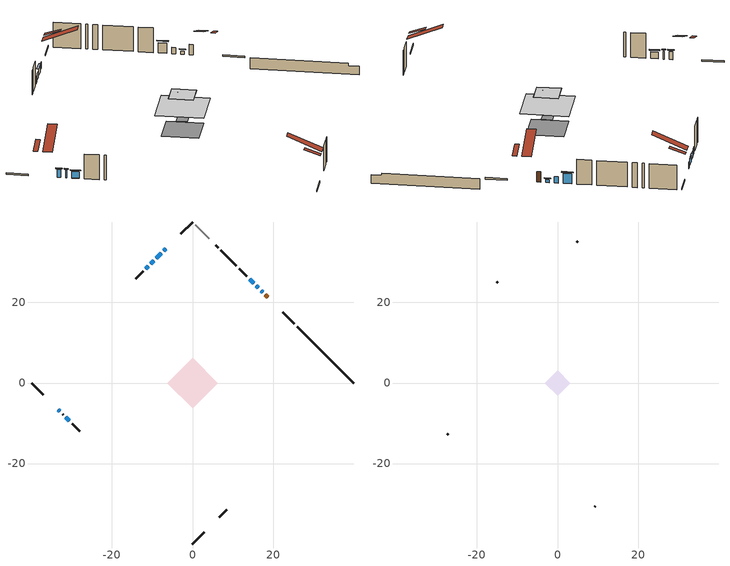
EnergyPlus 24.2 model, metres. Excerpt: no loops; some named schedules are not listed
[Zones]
conditioned space
 floor outside (Floor1 construction): -1.38,0 0,1.38 1.38,0 0,-1.38 z0.69
 floor adiabatic (AdiabaticFloorConstruction): -6.32,0 0,6.32 6.32,0 0,-6.32 z3.13
 floor foundation (Slab1 construction): -4.78,0 0,4.78 4.78,0 0,-4.78 z-1.39
 wall outside (RimJoist1 construction): 0,-39.97 2.87,-37.1 / -39.97,0 -37.1,-2.87 / 0,39.97 -2.87,37.1 / 25.3,14.67 22.43,17.54 z0.69:0.99
 wall outside (AdiabaticWallConstruction 1): 18.68,21.29 18.12,21.85 z0.69:2.72
 wall outside (AdiabaticWallConstruction): 17.46,22.51 17.03,22.94 z0.69:1.3; -6.62,33.35 -7.11,32.86 / 16.37,23.6 15.89,24.08 / -9.64,30.33 -10.31,29.66 / -10.96,29.01 -11.56,28.41 z0.69:1.91; -33.35,-6.62 -32.91,-7.06 / -32.26,-7.71 -32.15,-7.82 z0.69:2.22; -31.49,-8.48 -30.56,-9.41 z0.69:2.01; -7.77,32.2 -8.99,30.98 z0.69:1.81; 15.23,24.74 14.15,25.82 z0.69:2.72
 wall outside (Wall1 construction): 6.62,-33.35 8.54,-31.43 / -29.9,-10.07 -27.98,-11.99 / -12.22,27.75 -14.14,25.83 / 13.5,26.47 11.58,28.39 z0.69:5.57
 wall foundation (FoundationWall1 construction): 25.96,14.01,-1.39 25.96,14.01,0.69 38.57,1.4,0.69 38.57,1.4,0.27 39.97,0,0.27 39.97,0,-1.39
 wall othersidecoefficients (Wall3 construction): 10.92,29.05 7.04,32.93 z0.69:5.57
 wall othersidecoefficients (Wall4 construction): 6.38,33.59 5.72,34.24 z0.69:5.57
 wall adiabatic (Wall8 construction): 4.18,35.79 0.66,39.31 z0.69:5.57
 window (WindowConstruction): 17.46,22.51 17.03,22.94 z0.69:1.3
 window (WindowConstruction 9): -6.62,33.35 -7.11,32.86 z0.69:1.91
 window (WindowConstruction 7): -33.35,-6.62 -32.91,-7.06 z0.69:2.21
 window (WindowConstruction 8): -32.26,-7.71 -32.15,-7.82 z0.69:2.21
 window (WindowConstruction 1): 16.37,23.6 15.89,24.08 z0.69:1.91
 window (WindowConstruction 2): -31.49,-8.48 -30.56,-9.41 z0.69:2.01
 window (WindowConstruction 3): -7.77,32.2 -8.99,30.98 z0.69:1.81
 window (WindowConstruction 4): -9.65,30.32 -10.31,29.66 z0.69:1.91
 window (WindowConstruction 5): -10.96,29.01 -11.56,28.41 z0.69:1.91
 window (WindowConstruction 6): 15.23,24.74 14.15,25.82 z0.69:2.72
 door (Door): 18.68,21.29 18.12,21.85 z0.69:2.72
 ceiling adiabatic (AdiabaticFloorConstruction): 0,-6.32 6.32,0 0,6.32 -6.32,0 z3.13
 roof outside (Roof1 construction): 4.09,-35.88,5.57 1.97,-33.76,6.57 1.41,-34.32,6.57 3.53,-36.44,5.57; -35.88,-4.09,5.57 -33.76,-1.97,6.57 -34.32,-1.41,6.57 -36.44,-3.53,5.57; -4.09,35.88,5.57 -1.97,33.76,6.57 -1.41,34.32,6.57 -3.53,36.44,5.57; 21.22,18.75,5.57 19.1,16.63,6.57 19.65,16.07,6.57 21.78,18.19,5.57
attic - vented
 floor to conditioned space (Floor2 construction Reversed): -3.16,0 0,3.16 3.16,0 0,-3.16 z5.57
 floor to conditioned space (Floor3 construction Reversed): -1.38,0 0,1.38 1.38,0 0,-1.38 z5.57
 floor to conditioned space (Floor4 construction Reversed): -3.2,0 0,3.2 3.2,0 0,-3.2 z5.57
 wall outside (Wall5 construction): 9.2,-30.77 9.43,-30.54 / -27.33,-12.64 -27.1,-12.87 / -14.8,25.17 -15.02,24.95 / 5.07,34.9 4.84,35.13 z0.69:5.57
 roof outside (Roof2 construction): 5.97,-34,5.57 1.45,-29.49,8.23 0.23,-30.71,8.23 4.74,-35.23,5.57; -34,-5.97,5.57 -29.49,-1.45,8.23 -30.71,-0.23,8.23 -35.23,-4.74,5.57; -5.97,34,5.57 -1.45,29.49,8.23 -0.23,30.71,8.23 -4.74,35.23,5.57; 19.34,20.63,5.57 14.82,16.12,8.23 16.04,14.89,8.23 20.56,19.41,5.57
shading: 16.82,23.15 17.67,22.3 17.88,22.51 17.03,23.36 z1.6; -32.7,-7.27 -33.56,-6.41 -33.77,-6.62 -32.91,-7.48 z2.51; -31.94,-8.03 -32.47,-7.5 -32.68,-7.71 -32.15,-8.24 z2.51; -30.35,-9.62 -31.7,-8.27 -31.92,-8.48 -30.56,-9.83 z2.31; -9.2,30.77 -7.55,32.42 -7.77,32.63 -9.41,30.98 z2.11; 13.94,26.03 15.44,24.53 15.65,24.74 14.15,26.24 z3.02
[Building]
Building 1: Terrain=Suburbs
[Site:Location]
Val Dor_QC: Latitude {deg}=48.06; Longitude {deg}=-77.79; Time Zone {hr}=-5; Elevation {m}=339; Keep Site Location Information=Yes
[Site:GroundTemperature:Shallow]
-3.62723, -6.2282, -6.43649, -5.2022, -0.247206, 4.68471, 8.96041, 11.669, 11.8991, 9.69612, 5.52945, 0.748825
[Site:WaterMainsTemperature]
Calculation Method=Schedule; Temperature Schedule=mains temperature schedule
[Material] Roughness=Rough; Thermal Absorptance=0.9
Name | Thickness {m} | Conductivity {W/m-K} | Density {kg/m3} | Specific Heat {J/kg-K} | Solar Absorptance | Visible Absorptance
asphalt or fiberglass shingles | 0.00635 | 0.162714 | 1121.4 | 1465.45 | 0.4 | 0.4
ceiling loosefill ins | 0.254 | 0.0480833 | 16.02 | 1046.75 | 0.7 | 0.7
ceiling stud and cavity | 0.1397 | 0.171354 | 65.682 | 1177.47 | 0.7 | 0.7
ceiling stud and cavity 1 | 0.1397 | 0.619807 | 65.682 | 1177.47 | 0.7 | 0.7
ceiling stud and cavity 2 | 0.1397 | 0.172471 | 65.682 | 1177.47 | 0.7 | 0.7
concrete 4.0 in. | 0.1016 | 1.803125 | 2242.8 | 837.4 | 0.7 | 0.7
concrete 8.0 in. | 0.2032 | 1.803125 | 2242.8 | 837.4 | 0.7 | 0.7
door material | 0.04445 | 0.0451087 | 512.64 | 1214.23 | 0.7 | 0.7
exterior vertical ins | 0.00689352 | 0.029427 | 32.04 | 1214.23 | 0.7 | 0.7
floor covering | 0.0127 | 0.0433444 | 54.468 | 1339.84 | 0.6 | 0.6
floor rigid ins | 0.103632 | 0.029427 | 32.04 | 1214.23 | 0.7 | 0.7
floor rigid ins 1; wall rigid ins | 0.512978 | 0.029427 | 32.04 | 1214.23 | 0.7 | 0.7
floor stud and cavity | 0.1397 | 0.147414 | 92.3553 | 1139.71 | 0.7 | 0.7
floor stud and cavity 1 | 0.1397 | 1.75129 | 37.0049 | 1207.88 | 0.7 | 0.7
furniture material conditioned space 1 | 0.1524 | 0.115458 | 640.8 | 1214.23 | 0.6 | 0.6
gypsum board | 0.0127 | 0.160291 | 801 | 837.4 | 0.6 | 0.6
gypsum board 1 | 0.0127 | 0.160291 | 801 | 837.4 | 0.7 | 0.7
osb sheathing 0.5 in. | 0.0127 | 0.115458 | 512.64 | 1214.23 | 0.7 | 0.7
osb sheathing 0.5 in. 1 | 0.0127 | 0.115458 | 512.64 | 1214.23 | 0.4 | 0.4
osb sheathing 0.75 in. | 0.01905 | 0.115458 | 512.64 | 1214.23 | 0.7 | 0.7
osb sheathing 2.0 in. | 0.0508 | 0.115458 | 512.64 | 1214.23 | 0.7 | 0.7
rim joist stud and cavity | 0.0508 | 0.0302227 | 125.044 | 1163.47 | 0.6 | 0.6
roof rigid ins | 0.051816 | 0.029427 | 32.04 | 1214.23 | 0.7 | 0.7
roof stud and cavity | 0.2032 | 0.194675 | 78.34581 | 1123.46 | 0.7 | 0.7
wall stud and cavity | 0.1397 | 0.252675 | 139.0536 | 1170.24 | 0.7 | 0.7
wall stud and cavity 1 | 0.1397 | 0.248291 | 139.0536 | 1170.24 | 0.7 | 0.7
wall stud and cavity 2 | 0.1397 | 0.195155 | 139.0536 | 1170.24 | 0.7 | 0.7
wall stud and cavity 3 | 0.0889 | 6.1454 | 50.32683 | 1063.81 | 0.6 | 0.6
wall stud and cavity 4 | 0.0889 | 0.380278 | 52.3479 | 1209.89 | 0.7 | 0.7
wall stud and cavity 5 | 0.0889 | 0.391764 | 83.0341 | 1211.67 | 0.7 | 0.7
wood siding | 0.0254 | 0.102417 | 544.68 | 1172.36 | 0.4 | 0.4
wood siding 1 | 0.00254 | 0.102417 | 544.68 | 1172.36 | 0.4 | 0.4
wood siding 2; wood siding 3; wood siding 4 | 0.0254 | 0.102417 | 544.68 | 1172.36 | 0.7 | 0.7
[WindowMaterial:SimpleGlazingSystem]
Name | U-Factor {W/m2-K} | Solar Heat Gain Coefficient
WindowMaterial | 2.191708 | 0.34
WindowMaterial 1 | 2.01966 | 0.43
WindowMaterial 2 | 1.89588 | 0.49
WindowMaterial 3 | 1.8726 | 0.5
WindowMaterial 4 | 1.95153 | 0.46
WindowMaterial 5 | 1.967427 | 0.45
WindowMaterial 6 | 2.98606 | 0.58
WindowMaterial 7 | 1.68466 | 0.42
WindowMaterial 8 | 2.11335 | 0.24
WindowMaterial 9 | 4.45837 | 0.47
[Construction]
AdiabaticFloorConstruction: floor stud and cavity 1, floor rigid ins 1, osb sheathing 0.75 in., floor covering
AdiabaticWallConstruction: wood siding 3, wall rigid ins, wall stud and cavity 4, gypsum board
AdiabaticWallConstruction 1: wood siding 4, wall rigid ins, wall stud and cavity 4, gypsum board
Door: door material
Floor1 construction: floor stud and cavity, floor rigid ins, osb sheathing 0.75 in., floor covering
Floor2 construction Reversed: gypsum board, ceiling stud and cavity, ceiling loosefill ins
Floor3 construction Reversed: gypsum board, ceiling stud and cavity 1, ceiling loosefill ins
Floor4 construction Reversed: gypsum board, ceiling stud and cavity 2, ceiling loosefill ins
FoundationWall1 construction: concrete 8.0 in., gypsum board 1
furniture construction conditioned space 1: furniture material conditioned space 1
PartitionWallConstruction: gypsum board, wall stud and cavity 5, gypsum board
RimJoist1 construction: wood siding 2, osb sheathing 2.0 in., rim joist stud and cavity
Roof1 construction: asphalt or fiberglass shingles, roof rigid ins, osb sheathing 0.75 in., roof stud and cavity, gypsum board
Roof2 construction: asphalt or fiberglass shingles
Slab1 construction: concrete 4.0 in.
Wall1 construction: wood siding, osb sheathing 0.5 in., wall stud and cavity, gypsum board
Wall3 construction: osb sheathing 0.5 in. 1, wall stud and cavity 1, gypsum board
Wall4 construction; Wall8 construction: osb sheathing 0.5 in. 1, wall stud and cavity 2, gypsum board
Wall5 construction: wood siding 1, wall stud and cavity 3
WindowConstruction: WindowMaterial
WindowConstruction 1: WindowMaterial 1
WindowConstruction 2: WindowMaterial 2
WindowConstruction 3: WindowMaterial 3
WindowConstruction 4: WindowMaterial 4
WindowConstruction 5: WindowMaterial 5
WindowConstruction 6: WindowMaterial 6
WindowConstruction 7: WindowMaterial 7
WindowConstruction 8: WindowMaterial 8
WindowConstruction 9: WindowMaterial 9
[Zone] Multiplier=1; Part of Total Floor Area=Yes
Name | Volume {m3}
attic - vented | 18.8305
conditioned space | 303.4
[Space]
Name | Zone | Volume {m3}
attic - vented 1 | attic - vented | 18.8305
conditioned space 1 | conditioned space | 303.4
[ZoneInfiltration:EffectiveLeakageArea]
infil attic - vented 1: Zone or Space=attic - vented 1; Schedule=Always On Discrete; Effective Air Leakage Area {cm2}=1606.91; Stack Coefficient=0.000524176; Wind Coefficient=1.54689e-05
[ZoneMixing]
whole house fan mix: Zone or Space=attic - vented; Schedule=Always On Continuous; Design Flow Rate Calculation Method=Flow/Zone; Design Flow Rate {m3/s}=0; Source Zone or Space=conditioned space
[SurfaceProperty:ExposedFoundationPerimeter]
Slab1: Exposed Perimeter Calculation Method=TotalExposedPerimeter; Total Exposed Perimeter {m}=19.812
[SurfaceProperty:OtherSideCoefficients]
other non-freezing space: Combined Convective/Radiative Film Coefficient {W/m2-K}=8.35; Constant Temperature Coefficient=1; External Dry-Bulb Temperature Coefficient=0; Ground Temperature Coefficient=0; Wind Speed Coefficient=0; Zone Air Temperature Coefficient=0; Constant Temperature Schedule=other non-freezing space; Previous Other Side Temperature Coefficient=0
[InternalMass] Zone or ZoneList=conditioned space; Space or SpaceList=conditioned space 1
Name | Construction | Surface Area {m2}
furniture mass conditioned space 1 | furniture construction conditioned space 1 | 51.8161
partition wall mass | PartitionWallConstruction | 129.54
[Lights]
interior lighting: Zone or ZoneList or Space or SpaceList=conditioned space 1; Schedule=interior lighting schedule; Design Level Calculation Method=LightingLevel; Lighting Level {W}=343.2; Return Air Fraction=0; Fraction Radiant=0.6; Fraction Visible=0.2; Fraction Replaceable=1
[People]
occupants: Zone or ZoneList or Space or SpaceList=conditioned space 1; Number of People Schedule=occupants schedule; Number of People Calculation Method=People; Number of People=3; Fraction Radiant=0.314171; Sensible Heat Fraction=0.56303; Activity Level Schedule=occupants activity schedule; Carbon Dioxide Generation Rate {m3/s-W}=0; Enable ASHRAE 55 Comfort Warnings=No; Mean Radiant Temperature Calculation Type=EnclosureAveraged
[ElectricEquipment] Zone or ZoneList or Space or SpaceList=conditioned space 1; Design Level Calculation Method=EquipmentLevel
Name | Schedule | Design Level {W} | Fraction Latent | Fraction Radiant | Fraction Lost
clothes dryer | clothes dryer schedule | 140.772 | 0.015 | 0.081 | 0.85
clothes washer | clothes washer schedule | 32.1985 | 0.03 | 0.162 | 0.7
cooking range | cooking range schedule | 208.969 | 0.08 | 0.432 | 0.2
dishwasher | dishwasher schedule | 66.8632 | 0.3 | 0.18 | 0.4
fridge | fridge schedule | 72.9452 | 0 | 0.6 | 0
mech vent house fan | mech vent house fan schedule | 0 | 0 | 0 | 1
mech vent house fan cfis | mech vent house fan cfis schedule | 0 | 0 | 0 | 0
misc plug loads | misc plug loads schedule | 494.7 | 0.045 | 0.513 | 0.1
whole house fan | Always On Discrete | 0 | 0 | 0 | 1
[OtherEquipment] Zone or ZoneList or Space or SpaceList=conditioned space 1; Design Level Calculation Method=EquipmentLevel
Name | Fuel Type | Schedule | Design Level {W} | Fraction Latent | Fraction Radiant | Fraction Lost
clothes dryer 1 | Electricity | clothes dryer schedule | 0 | 0.015 | 0.081 | 0.85
cooking range 1 | Electricity | cooking range schedule | 0 | 0.08 | 0.432 | 0.2
general water use latent | None | general water use schedule | 59.3978 | 1 | 0 | 0
general water use sensible | None | general water use schedule | -58.539 | 0 | 0.6 | 0
mech vent house fan latent load | None | Always On Discrete | 0 | 1 | 0 | 0
mech vent house fan sensible load | None | Always On Discrete | 0 | 0 | 0 | 0
water heater energy adjustment1 | Electricity | Always On Discrete | 0.01 | 0 | 0 | 1
[ZoneInfiltration:DesignFlowRate] Zone or ZoneList or Space or SpaceList=conditioned space 1; Schedule=Always On Discrete; Design Flow Rate Calculation Method=Flow/Zone; Design Flow Rate {m3/s}=0
infil flow; natural vent flow; whole house fan flow
[ZoneControl:Thermostat]
conditioned space Thermostat: Zone or ZoneList=conditioned space; Control Type Schedule=conditioned space Thermostat Schedule; Control 1=conditioned space temperature setpoint; Temperature Difference Between Cutout And Setpoint {deltaC}=0
[ThermostatSetpoint:DualSetpoint]
conditioned space temperature setpoint: Heating Setpoint Temperature Schedule=heating setpoint; Cooling Setpoint Temperature Schedule=cooling setpoint
[Zone equipment]
conditioned space: electric baseboard
[Foundation:Kiva]
Foundation Kiva 1: Initial Indoor Air Temperature {C}=18; Wall Height Above Grade {m}=0.689976; Wall Depth Below Slab {m}=0.2032; Custom Block Material Name 1=exterior vertical ins; Custom Block Depth 1 {m}=2.07999; Custom Block X Position 1 {m}=0.2159; Custom Block Z Position 1 {m}=0
[Foundation:Kiva:Settings]
Soil Conductivity {W/m-K}=0.849921; Soil Density {kg/m3}=1842.3; Soil Specific Heat {J/kg-K}=418.7; Ground Solar Absorptivity=0.9; Ground Thermal Absorptivity=0.9; Ground Surface Roughness {m}=0.03; Far-Field Width {m}=40; Deep-Ground Boundary Condition=ZeroFlux; Deep-Ground Depth {m}=40; Minimum Cell Dimension {m}=0.2; Maximum Cell Growth Coefficient=3; Simulation Timestep=Timestep
[Exterior:Lights]
exterior lighting: Schedule=exterior lighting schedule; Design Level {W}=75.6
[EnergyManagementSystem:Sensor] Output:Variable or Output:Meter Index Key=conditioned space
Name | Output:Variable or Output:Meter
conditioned_space_clg_unmet_s | Zone Cooling Setpoint Not Met Time
conditioned_space_htg_unmet_s | Zone Heating Setpoint Not Met Time
fridge_tin_s; tin_s; tin_s_1 | Zone Mean Air Temperature
tout_s | Zone Outdoor Air Drybulb Temperature
win_s | Zone Air Humidity Ratio
[Schedule:Constant]
Name | Hourly Value
Always On Continuous; mech vent house fan schedule; mech vent house fan cfis schedule; Always On Discrete | 1
other non-freezing space; fridge schedule | 0
occupants activity schedule | 117.228
[Schedule:Week:Daily]
interior lighting schedule Week Rule - Jan1-Jan27: interior lighting schedule day, interior lighting schedule day, interior lighting schedule day, interior lighting schedule day, interior lighting schedule day, interior lighting schedule day, interior lighting schedule day, interior lighting schedule default day, interior lighting schedule default day, interior lighting schedule default day, interior lighting schedule default day, interior lighting schedule default day
interior lighting schedule Week Rule - Jan28-Feb3: interior lighting schedule day, interior lighting schedule day, interior lighting schedule day, interior lighting schedule day, interior lighting schedule day 1, interior lighting schedule day 1, interior lighting schedule day 1, interior lighting schedule default day, interior lighting schedule default day, interior lighting schedule default day, interior lighting schedule default day, interior lighting schedule default day
interior lighting schedule Week Rule - Feb4-Feb24: interior lighting schedule day 1, interior lighting schedule day 1, interior lighting schedule day 1, interior lighting schedule day 1, interior lighting schedule day 1, interior lighting schedule day 1, interior lighting schedule day 1, interior lighting schedule default day, interior lighting schedule default day, interior lighting schedule default day, interior lighting schedule default day, interior lighting schedule default day
interior lighting schedule Week Rule - Feb25-Mar3: interior lighting schedule day 1, interior lighting schedule day 1, interior lighting schedule day 1, interior lighting schedule day 1, interior lighting schedule day 2, interior lighting schedule day 2, interior lighting schedule day 2, interior lighting schedule default day, interior lighting schedule default day, interior lighting schedule default day, interior lighting schedule default day, interior lighting schedule default day
interior lighting schedule Week Rule - Mar4-Mar31: interior lighting schedule day 2, interior lighting schedule day 2, interior lighting schedule day 2, interior lighting schedule day 2, interior lighting schedule day 2, interior lighting schedule day 2, interior lighting schedule day 2, interior lighting schedule default day, interior lighting schedule default day, interior lighting schedule default day, interior lighting schedule default day, interior lighting schedule default day
interior lighting schedule Week Rule - Apr1-Apr28: interior lighting schedule day 3, interior lighting schedule day 3, interior lighting schedule day 3, interior lighting schedule day 3, interior lighting schedule day 3, interior lighting schedule day 3, interior lighting schedule day 3, interior lighting schedule default day, interior lighting schedule default day, interior lighting schedule default day, interior lighting schedule default day, interior lighting schedule default day
interior lighting schedule Week Rule - Apr29-May5: interior lighting schedule day 3, interior lighting schedule day 3, interior lighting schedule day 4, interior lighting schedule day 4, interior lighting schedule day 4, interior lighting schedule day 4, interior lighting schedule day 4, interior lighting schedule default day, interior lighting schedule default day, interior lighting schedule default day, interior lighting schedule default day, interior lighting schedule default day
interior lighting schedule Week Rule - May6-May26: interior lighting schedule day 4, interior lighting schedule day 4, interior lighting schedule day 4, interior lighting schedule day 4, interior lighting schedule day 4, interior lighting schedule day 4, interior lighting schedule day 4, interior lighting schedule default day, interior lighting schedule default day, interior lighting schedule default day, interior lighting schedule default day, interior lighting schedule default day
interior lighting schedule Week Rule - May27-Jun2: interior lighting schedule day 4, interior lighting schedule day 4, interior lighting schedule day 4, interior lighting schedule day 4, interior lighting schedule day 4, interior lighting schedule day 5, interior lighting schedule day 5, interior lighting schedule default day, interior lighting schedule default day, interior lighting schedule default day, interior lighting schedule default day, interior lighting schedule default day
interior lighting schedule Week Rule - Jun3-Jun30: interior lighting schedule day 5, interior lighting schedule day 5, interior lighting schedule day 5, interior lighting schedule day 5, interior lighting schedule day 5, interior lighting schedule day 5, interior lighting schedule day 5, interior lighting schedule default day, interior lighting schedule default day, interior lighting schedule default day, interior lighting schedule default day, interior lighting schedule default day
interior lighting schedule Week Rule - Jul1-Jul28: interior lighting schedule day 6, interior lighting schedule day 6, interior lighting schedule day 6, interior lighting schedule day 6, interior lighting schedule day 6, interior lighting schedule day 6, interior lighting schedule day 6, interior lighting schedule default day, interior lighting schedule default day, interior lighting schedule default day, interior lighting schedule default day, interior lighting schedule default day
interior lighting schedule Week Rule - Jul29-Aug4: interior lighting schedule day 6, interior lighting schedule day 6, interior lighting schedule day 6, interior lighting schedule day 7, interior lighting schedule day 7, interior lighting schedule day 7, interior lighting schedule day 7, interior lighting schedule default day, interior lighting schedule default day, interior lighting schedule default day, interior lighting schedule default day, interior lighting schedule default day
interior lighting schedule Week Rule - Aug5-Aug25: interior lighting schedule day 7, interior lighting schedule day 7, interior lighting schedule day 7, interior lighting schedule day 7, interior lighting schedule day 7, interior lighting schedule day 7, interior lighting schedule day 7, interior lighting schedule default day, interior lighting schedule default day, interior lighting schedule default day, interior lighting schedule default day, interior lighting schedule default day
interior lighting schedule Week Rule - Aug26-Sep1: interior lighting schedule day 7, interior lighting schedule day 7, interior lighting schedule day 7, interior lighting schedule day 7, interior lighting schedule day 7, interior lighting schedule day 7, interior lighting schedule day 8, interior lighting schedule default day, interior lighting schedule default day, interior lighting schedule default day, interior lighting schedule default day, interior lighting schedule default day
interior lighting schedule Week Rule - Sep2-Sep29: interior lighting schedule day 8, interior lighting schedule day 8, interior lighting schedule day 8, interior lighting schedule day 8, interior lighting schedule day 8, interior lighting schedule day 8, interior lighting schedule day 8, interior lighting schedule default day, interior lighting schedule default day, interior lighting schedule default day, interior lighting schedule default day, interior lighting schedule default day
interior lighting schedule Week Rule - Sep30-Oct6: interior lighting schedule day 8, interior lighting schedule day 9, interior lighting schedule day 9, interior lighting schedule day 9, interior lighting schedule day 9, interior lighting schedule day 9, interior lighting schedule day 9, interior lighting schedule default day, interior lighting schedule default day, interior lighting schedule default day, interior lighting schedule default day, interior lighting schedule default day
interior lighting schedule Week Rule - Oct7-Oct27: interior lighting schedule day 9, interior lighting schedule day 9, interior lighting schedule day 9, interior lighting schedule day 9, interior lighting schedule day 9, interior lighting schedule day 9, interior lighting schedule day 9, interior lighting schedule default day, interior lighting schedule default day, interior lighting schedule default day, interior lighting schedule default day, interior lighting schedule default day
interior lighting schedule Week Rule - Oct28-Nov3: interior lighting schedule day 9, interior lighting schedule day 9, interior lighting schedule day 9, interior lighting schedule day 9, interior lighting schedule day 10, interior lighting schedule day 10, interior lighting schedule day 10, interior lighting schedule default day, interior lighting schedule default day, interior lighting schedule default day, interior lighting schedule default day, interior lighting schedule default day
interior lighting schedule Week Rule - Nov4-Nov24: interior lighting schedule day 10, interior lighting schedule day 10, interior lighting schedule day 10, interior lighting schedule day 10, interior lighting schedule day 10, interior lighting schedule day 10, interior lighting schedule day 10, interior lighting schedule default day, interior lighting schedule default day, interior lighting schedule default day, interior lighting schedule default day, interior lighting schedule default day
interior lighting schedule Week Rule - Nov25-Dec1: interior lighting schedule day 10, interior lighting schedule day 10, interior lighting schedule day 10, interior lighting schedule day 10, interior lighting schedule day 10, interior lighting schedule day 10, interior lighting schedule day 11, interior lighting schedule default day, interior lighting schedule default day, interior lighting schedule default day, interior lighting schedule default day, interior lighting schedule default day
interior lighting schedule Week Rule - Dec2-Dec31: interior lighting schedule day 11, interior lighting schedule day 11, interior lighting schedule day 11, interior lighting schedule day 11, interior lighting schedule day 11, interior lighting schedule day 11, interior lighting schedule day 11, interior lighting schedule default day, interior lighting schedule default day, interior lighting schedule default day, interior lighting schedule default day, interior lighting schedule default day
occupants schedule Week Rule - Jan1-Dec31: occupants schedule day, occupants schedule day, occupants schedule day, occupants schedule day, occupants schedule day, occupants schedule day, occupants schedule day, occupants schedule default day, occupants schedule default day, occupants schedule default day, occupants schedule default day, occupants schedule default day
clothes dryer schedule Week Rule - Jan1-Dec31: clothes dryer schedule day, clothes dryer schedule day, clothes dryer schedule day, clothes dryer schedule day, clothes dryer schedule day, clothes dryer schedule day, clothes dryer schedule day, clothes dryer schedule default day, clothes dryer schedule default day, clothes dryer schedule default day, clothes dryer schedule default day, clothes dryer schedule default day
clothes washer schedule Week Rule - Jan1-Dec31: clothes washer schedule day, clothes washer schedule day, clothes washer schedule day, clothes washer schedule day, clothes washer schedule day, clothes washer schedule day, clothes washer schedule day, clothes washer schedule default day, clothes washer schedule default day, clothes washer schedule default day, clothes washer schedule default day, clothes washer schedule default day
cooking range schedule Week Rule - Jan1-Dec31: cooking range schedule day, cooking range schedule day, cooking range schedule day, cooking range schedule day, cooking range schedule day, cooking range schedule day, cooking range schedule day, cooking range schedule default day, cooking range schedule default day, cooking range schedule default day, cooking range schedule default day, cooking range schedule default day
dishwasher schedule Week Rule - Jan1-Dec31: dishwasher schedule day, dishwasher schedule day, dishwasher schedule day, dishwasher schedule day, dishwasher schedule day, dishwasher schedule day, dishwasher schedule day, dishwasher schedule default day, dishwasher schedule default day, dishwasher schedule default day, dishwasher schedule default day, dishwasher schedule default day
misc plug loads schedule Week Rule - Jan1-Dec31: misc plug loads schedule day, misc plug loads schedule day, misc plug loads schedule day, misc plug loads schedule day, misc plug loads schedule day, misc plug loads schedule day, misc plug loads schedule day, misc plug loads schedule default day, misc plug loads schedule default day, misc plug loads schedule default day, misc plug loads schedule default day, misc plug loads schedule default day
general water use schedule Week Rule - Jan1-Dec31: general water use schedule day, general water use schedule day, general water use schedule day, general water use schedule day, general water use schedule day, general water use schedule day, general water use schedule day, general water use schedule default day, general water use schedule default day, general water use schedule default day, general water use schedule default day, general water use schedule default day
exterior lighting schedule Week Rule - Jan1-Jan27: exterior lighting schedule day, exterior lighting schedule day, exterior lighting schedule day, exterior lighting schedule day, exterior lighting schedule day, exterior lighting schedule day, exterior lighting schedule day, exterior lighting schedule default day, exterior lighting schedule default day, exterior lighting schedule default day, exterior lighting schedule default day, exterior lighting schedule default day
exterior lighting schedule Week Rule - Jan28-Feb3: exterior lighting schedule day, exterior lighting schedule day, exterior lighting schedule day, exterior lighting schedule day, exterior lighting schedule day 1, exterior lighting schedule day 1, exterior lighting schedule day 1, exterior lighting schedule default day, exterior lighting schedule default day, exterior lighting schedule default day, exterior lighting schedule default day, exterior lighting schedule default day
exterior lighting schedule Week Rule - Feb4-Feb24: exterior lighting schedule day 1, exterior lighting schedule day 1, exterior lighting schedule day 1, exterior lighting schedule day 1, exterior lighting schedule day 1, exterior lighting schedule day 1, exterior lighting schedule day 1, exterior lighting schedule default day, exterior lighting schedule default day, exterior lighting schedule default day, exterior lighting schedule default day, exterior lighting schedule default day
exterior lighting schedule Week Rule - Feb25-Mar3: exterior lighting schedule day 1, exterior lighting schedule day 1, exterior lighting schedule day 1, exterior lighting schedule day 1, exterior lighting schedule day 2, exterior lighting schedule day 2, exterior lighting schedule day 2, exterior lighting schedule default day, exterior lighting schedule default day, exterior lighting schedule default day, exterior lighting schedule default day, exterior lighting schedule default day
exterior lighting schedule Week Rule - Mar4-Mar31: exterior lighting schedule day 2, exterior lighting schedule day 2, exterior lighting schedule day 2, exterior lighting schedule day 2, exterior lighting schedule day 2, exterior lighting schedule day 2, exterior lighting schedule day 2, exterior lighting schedule default day, exterior lighting schedule default day, exterior lighting schedule default day, exterior lighting schedule default day, exterior lighting schedule default day
exterior lighting schedule Week Rule - Apr1-Apr28: exterior lighting schedule day 3, exterior lighting schedule day 3, exterior lighting schedule day 3, exterior lighting schedule day 3, exterior lighting schedule day 3, exterior lighting schedule day 3, exterior lighting schedule day 3, exterior lighting schedule default day, exterior lighting schedule default day, exterior lighting schedule default day, exterior lighting schedule default day, exterior lighting schedule default day
exterior lighting schedule Week Rule - Apr29-May5: exterior lighting schedule day 3, exterior lighting schedule day 3, exterior lighting schedule day 4, exterior lighting schedule day 4, exterior lighting schedule day 4, exterior lighting schedule day 4, exterior lighting schedule day 4, exterior lighting schedule default day, exterior lighting schedule default day, exterior lighting schedule default day, exterior lighting schedule default day, exterior lighting schedule default day
exterior lighting schedule Week Rule - May6-May26: exterior lighting schedule day 4, exterior lighting schedule day 4, exterior lighting schedule day 4, exterior lighting schedule day 4, exterior lighting schedule day 4, exterior lighting schedule day 4, exterior lighting schedule day 4, exterior lighting schedule default day, exterior lighting schedule default day, exterior lighting schedule default day, exterior lighting schedule default day, exterior lighting schedule default day
exterior lighting schedule Week Rule - May27-Jun2: exterior lighting schedule day 4, exterior lighting schedule day 4, exterior lighting schedule day 4, exterior lighting schedule day 4, exterior lighting schedule day 4, exterior lighting schedule day 5, exterior lighting schedule day 5, exterior lighting schedule default day, exterior lighting schedule default day, exterior lighting schedule default day, exterior lighting schedule default day, exterior lighting schedule default day
exterior lighting schedule Week Rule - Jun3-Jun30: exterior lighting schedule day 5, exterior lighting schedule day 5, exterior lighting schedule day 5, exterior lighting schedule day 5, exterior lighting schedule day 5, exterior lighting schedule day 5, exterior lighting schedule day 5, exterior lighting schedule default day, exterior lighting schedule default day, exterior lighting schedule default day, exterior lighting schedule default day, exterior lighting schedule default day
exterior lighting schedule Week Rule - Jul1-Jul28: exterior lighting schedule day 6, exterior lighting schedule day 6, exterior lighting schedule day 6, exterior lighting schedule day 6, exterior lighting schedule day 6, exterior lighting schedule day 6, exterior lighting schedule day 6, exterior lighting schedule default day, exterior lighting schedule default day, exterior lighting schedule default day, exterior lighting schedule default day, exterior lighting schedule default day
exterior lighting schedule Week Rule - Jul29-Aug4: exterior lighting schedule day 6, exterior lighting schedule day 6, exterior lighting schedule day 6, exterior lighting schedule day 7, exterior lighting schedule day 7, exterior lighting schedule day 7, exterior lighting schedule day 7, exterior lighting schedule default day, exterior lighting schedule default day, exterior lighting schedule default day, exterior lighting schedule default day, exterior lighting schedule default day
exterior lighting schedule Week Rule - Aug5-Aug25: exterior lighting schedule day 7, exterior lighting schedule day 7, exterior lighting schedule day 7, exterior lighting schedule day 7, exterior lighting schedule day 7, exterior lighting schedule day 7, exterior lighting schedule day 7, exterior lighting schedule default day, exterior lighting schedule default day, exterior lighting schedule default day, exterior lighting schedule default day, exterior lighting schedule default day
exterior lighting schedule Week Rule - Aug26-Sep1: exterior lighting schedule day 7, exterior lighting schedule day 7, exterior lighting schedule day 7, exterior lighting schedule day 7, exterior lighting schedule day 7, exterior lighting schedule day 7, exterior lighting schedule day 8, exterior lighting schedule default day, exterior lighting schedule default day, exterior lighting schedule default day, exterior lighting schedule default day, exterior lighting schedule default day
exterior lighting schedule Week Rule - Sep2-Sep29: exterior lighting schedule day 8, exterior lighting schedule day 8, exterior lighting schedule day 8, exterior lighting schedule day 8, exterior lighting schedule day 8, exterior lighting schedule day 8, exterior lighting schedule day 8, exterior lighting schedule default day, exterior lighting schedule default day, exterior lighting schedule default day, exterior lighting schedule default day, exterior lighting schedule default day
[Schedule:Year]
interior lighting schedule: interior lighting schedule Week Rule - Jan1-Jan27, 1, 1, 1, 27, interior lighting schedule Week Rule - Jan28-Feb3, 1, 28, 2, 3, interior lighting schedule Week Rule - Feb4-Feb24, 2, 4, 2, 24, interior lighting schedule Week Rule - Feb25-Mar3, 2, 25, 3, 3, interior lighting schedule Week Rule - Mar4-Mar31, 3, 4, 3, 31, interior lighting schedule Week Rule - Apr1-Apr28, 4, 1, 4, 28, interior lighting schedule Week Rule - Apr29-May5, 4, 29, 5, 5, interior lighting schedule Week Rule - May6-May26, 5, 6, 5, 26, interior lighting schedule Week Rule - May27-Jun2, 5, 27, 6, 2, interior lighting schedule Week Rule - Jun3-Jun30, 6, 3, 6, 30, interior lighting schedule Week Rule - Jul1-Jul28, 7, 1, 7, 28, interior lighting schedule Week Rule - Jul29-Aug4, 7, 29, 8, 4, interior lighting schedule Week Rule - Aug5-Aug25, 8, 5, 8, 25, interior lighting schedule Week Rule - Aug26-Sep1, 8, 26, 9, 1, interior lighting schedule Week Rule - Sep2-Sep29, 9, 2, 9, 29, interior lighting schedule Week Rule - Sep30-Oct6, 9, 30, 10, 6, interior lighting schedule Week Rule - Oct7-Oct27, 10, 7, 10, 27, interior lighting schedule Week Rule - Oct28-Nov3, 10, 28, 11, 3, interior lighting schedule Week Rule - Nov4-Nov24, 11, 4, 11, 24, interior lighting schedule Week Rule - Nov25-Dec1, 11, 25, 12, 1, interior lighting schedule Week Rule - Dec2-Dec31, 12, 2, 12, 31
occupants schedule: occupants schedule Week Rule - Jan1-Dec31, 1, 1, 12, 31
clothes dryer schedule: clothes dryer schedule Week Rule - Jan1-Dec31, 1, 1, 12, 31
clothes washer schedule: clothes washer schedule Week Rule - Jan1-Dec31, 1, 1, 12, 31
cooking range schedule: cooking range schedule Week Rule - Jan1-Dec31, 1, 1, 12, 31
dishwasher schedule: dishwasher schedule Week Rule - Jan1-Dec31, 1, 1, 12, 31
misc plug loads schedule: misc plug loads schedule Week Rule - Jan1-Dec31, 1, 1, 12, 31
general water use schedule: general water use schedule Week Rule - Jan1-Dec31, 1, 1, 12, 31
exterior lighting schedule: exterior lighting schedule Week Rule - Jan1-Jan27, 1, 1, 1, 27, exterior lighting schedule Week Rule - Jan28-Feb3, 1, 28, 2, 3, exterior lighting schedule Week Rule - Feb4-Feb24, 2, 4, 2, 24, exterior lighting schedule Week Rule - Feb25-Mar3, 2, 25, 3, 3, exterior lighting schedule Week Rule - Mar4-Mar31, 3, 4, 3, 31, exterior lighting schedule Week Rule - Apr1-Apr28, 4, 1, 4, 28, exterior lighting schedule Week Rule - Apr29-May5, 4, 29, 5, 5, exterior lighting schedule Week Rule - May6-May26, 5, 6, 5, 26, exterior lighting schedule Week Rule - May27-Jun2, 5, 27, 6, 2, exterior lighting schedule Week Rule - Jun3-Jun30, 6, 3, 6, 30, exterior lighting schedule Week Rule - Jul1-Jul28, 7, 1, 7, 28, exterior lighting schedule Week Rule - Jul29-Aug4, 7, 29, 8, 4, exterior lighting schedule Week Rule - Aug5-Aug25, 8, 5, 8, 25, exterior lighting schedule Week Rule - Aug26-Sep1, 8, 26, 9, 1, exterior lighting schedule Week Rule - Sep2-Sep29, 9, 2, 9, 29, exterior lighting schedule Week Rule - Sep30-Oct6, 9, 30, 10, 6, exterior lighting schedule Week Rule - Oct7-Oct27, 10, 7, 10, 27, exterior lighting schedule Week Rule - Oct28-Nov3, 10, 28, 11, 3, exterior lighting schedule Week Rule - Nov4-Nov24, 11, 4, 11, 24, exterior lighting schedule Week Rule - Nov25-Dec1, 11, 25, 12, 1, exterior lighting schedule Week Rule - Dec2-Dec31, 12, 2, 12, 31
[Schedule:Compact]
conditioned space Thermostat Schedule: Through: 12/31, For: AllDays, Until: 24:00, 4
mains temperature schedule: Through: 01/01, For: AllDays, Until: 24:00, 2.77, Through: 01/02, For: AllDays, Until: 24:00, 2.69167, Through: 01/03, For: AllDays, Until: 24:00, 2.61444, Through: 01/04, For: AllDays, Until: 24:00, 2.53778, Through: 01/05, For: AllDays, Until: 24:00, 2.46222, Through: 01/06, For: AllDays, Until: 24:00, 2.38833, Through: 01/07, For: AllDays, Until: 24:00, 2.315, Through: 01/08, For: AllDays, Until: 24:00, 2.24278, Through: 01/09, For: AllDays, Until: 24:00, 2.17111, Through: 01/10, For: AllDays, Until: 24:00, 2.10111, Through: 01/11, For: AllDays, Until: 24:00, 2.03222, Through: 01/12, For: AllDays, Until: 24:00, 1.96444, Through: 01/13, For: AllDays, Until: 24:00, 1.89778, Through: 01/14, For: AllDays, Until: 24:00, 1.83278, Through: 01/15, For: AllDays, Until: 24:00, 1.76833, Through: 01/16, For: AllDays, Until: 24:00, 1.70556, Through: 01/17, For: AllDays, Until: 24:00, 1.64333, Through: 01/18, For: AllDays, Until: 24:00, 1.58333, Through: 01/19, For: AllDays, Until: 24:00, 1.52389, Through: 01/20, For: AllDays, Until: 24:00, 1.46611, Through: 01/21, For: AllDays, Until: 24:00, 1.40944, Through: 01/22, For: AllDays, Until: 24:00, 1.35389, Through: 01/23, For: AllDays, Until: 24:00, 1.3, Through: 01/24, For: AllDays, Until: 24:00, 1.24778, Through: 01/25, For: AllDays, Until: 24:00, 1.19667, Through: 01/26, For: AllDays, Until: 24:00, 1.14667, Through: 01/27, For: AllDays, Until: 24:00, 1.09833, Through: 01/28, For: AllDays, Until: 24:00, 1.05111, Through: 01/29, For: AllDays, Until: 24:00, 1.00611, Through: 01/30, For: AllDays, Until: 24:00, 0.961667, Through: 01/31, For: AllDays, Until: 24:00, 0.919444, Through: 02/01, For: AllDays, Until: 24:00, 0.878333, Through: 02/02, For: AllDays, Until: 24:00, 0.838333, Through: 02/03, For: AllDays, Until: 24:00, 0.800556, Through: 02/04, For: AllDays, Until: 24:00, 0.763889, Through: 02/05, For: AllDays, Until: 24:00, 0.728889, Through: 02/06, For: AllDays, Until: 24:00, 0.695, Through: 02/07, For: AllDays, Until: 24:00, 0.663333, Through: 02/08, For: AllDays, Until: 24:00, 0.632778, Through: 02/09, For: AllDays, Until: 24:00, 0.603889, Through: 02/10, For: AllDays, Until: 24:00, 0.576111, Through: 02/11, For: AllDays, Until: 24:00, 0.550556, Through: 02/12, For: AllDays, Until: 24:00, 0.526667, Through: 02/13, For: AllDays, Until: 24:00, 0.503889, Through: 02/14, For: AllDays, Until: 24:00, 0.482778, Through: 02/15, For: AllDays, Until: 24:00, 0.463333, Through: 02/16, For: AllDays, Until: 24:00, 0.445556, Through: 02/17, For: AllDays, Until: 24:00, 0.429444, Through: 02/18, For: AllDays, Until: 24:00, 0.415, Through: 02/19, For: AllDays, Until: 24:00, 0.402222, Through: 02/20, For: AllDays, Until: 24:00, 0.391111, Through: 02/21, For: AllDays, Until: 24:00, 0.381111, Through: 02/22, For: AllDays, Until: 24:00, 0.373333, Through: 02/23, For: AllDays, Until: 24:00, 0.367222, Through: 02/24, For: AllDays, Until: 24:00, 0.362222, Through: 02/25, For: AllDays, Until: 24:00, 0.359444, Through: 02/26, For: AllDays, Until: 24:00, 0.357778, Through: 02/27, For: AllDays, Until: 24:00, 0.357778, Through: 02/28, For: AllDays, Until: 24:00, 0.36, Through: 03/01, For: AllDays, Until: 24:00, 0.363333, Through: 03/02, For: AllDays, Until: 24:00, 0.368333, Through: 03/03, For: AllDays, Until: 24:00, 0.375556, Through: 03/04, For: AllDays, Until: 24:00, 0.383889, Through: 03/05, For: AllDays, Until: 24:00, 0.393889, Through: 03/06, For: AllDays, Until: 24:00, 0.405556, Through: 03/07, For: AllDays, Until: 24:00, 0.418889, Through: 03/08, For: AllDays, Until: 24:00, 0.433889, Through: 03/09, For: AllDays, Until: 24:00, 0.450556, Through: 03/10, For: AllDays, Until: 24:00, 0.468333, Through: 03/11, For: AllDays, Until: 24:00, 0.488333, Through: 03/12, For: AllDays, Until: 24:00, 0.509444, Through: 03/13, For: AllDays, Until: 24:00, 0.532778, Through: 03/14, For: AllDays, Until: 24:00, 0.557222, Through: 03/15, For: AllDays, Until: 24:00, 0.583333, Through: 03/16, For: AllDays, Until: 24:00, 0.611111, Through: 03/17, For: AllDays, Until: 24:00, 0.640556, Through: 03/18, For: AllDays, Until: 24:00, 0.671111, Through: 03/19, For: AllDays, Until: 24:00, 0.703889, Through: 03/20, For: AllDays, Until: 24:00, 0.737778, Through: 03/21, For: AllDays, Until: 24:00, 0.773333, Through: 03/22, For: AllDays, Until: 24:00, 0.81, Through: 03/23, For: AllDays, Until: 24:00, 0.848889, Through: 03/24, For: AllDays, Until: 24:00, 0.888889, Through: 03/25, For: AllDays, Until: 24:00, 0.93, Through: 03/26, For: AllDays, Until: 24:00, 0.973333, Through: 03/27, For: AllDays, Until: 24:00, 1.01778, Through: 03/28, For: AllDays, Until: 24:00, 1.06333, Through: 03/29, For: AllDays, Until: 24:00, 1.11111, Through: 03/30, For: AllDays, Until: 24:00, 1.15944, Through: 03/31, For: AllDays, Until: 24:00, 1.21, Through: 04/01, For: AllDays, Until: 24:00, 1.26111, Through: 04/02, For: AllDays, Until: 24:00, 1.31444, Through: 04/03, For: AllDays, Until: 24:00, 1.36833, Through: 04/04, For: AllDays, Until: 24:00, 1.42389, Through: 04/05, For: AllDays, Until: 24:00, 1.48111, Through: 04/06, For: AllDays, Until: 24:00, 1.53944, Through: 04/07, For: AllDays, Until: 24:00, 1.59889, Through: 04/08, For: AllDays, Until: 24:00, 1.65944, Through: 04/09, For: AllDays, Until: 24:00, 1.72167, Through: 04/10, For: AllDays, Until: 24:00, 1.785, Through: 04/11, For: AllDays, Until: 24:00, 1.84944, Through: 04/12, For: AllDays, Until: 24:00, 1.91556, Through: 04/13, For: AllDays, Until: 24:00, 1.98222, Through: 04/14, For: AllDays, Until: 24:00, 2.05056, Through: 04/15, For: AllDays, Until: 24:00, 2.11944, Through: 04/16, For: AllDays, Until: 24:00, 2.19, Through: 04/17, For: AllDays, Until: 24:00, 2.26167, Through: 04/18, For: AllDays, Until: 24:00, 2.33389, Through: 04/19, For: AllDays, Until: 24:00, 2.40778, Through: 04/20, For: AllDays, Until: 24:00, 2.48222, Through: 04/21, For: AllDays, Until: 24:00, 2.55778, Through: 04/22, For: AllDays, Until: 24:00, 2.63444, Through: 04/23, For: AllDays, Until: 24:00, 2.71222, Through: 04/24, For: AllDays, Until: 24:00, 2.79056, Through: 04/25, For: AllDays, Until: 24:00, 2.87, Through: 04/26, For: AllDays, Until: 24:00, 2.95056, Through: 04/27, For: AllDays, Until: 24:00, 3.03167, Through: 04/28, For: AllDays, Until: 24:00, 3.11389, Through: 04/29, For: AllDays, Until: 24:00, 3.19667, Through: 04/30, For: AllDays, Until: 24:00, 3.28056, Through: 05/01, For: AllDays, Until: 24:00, 3.365, Through: 05/02, For: AllDays, Until: 24:00, 3.45, Through: 05/03, For: AllDays, Until: 24:00, 3.53611, Through: 05/04, For: AllDays, Until: 24:00, 3.62278, Through: 05/05, For: AllDays, Until: 24:00, 3.71, Through: 05/06, For: AllDays, Until: 24:00, 3.79833, Through: 05/07, For: AllDays, Until: 24:00, 3.88667, Through: 05/08, For: AllDays, Until: 24:00, 3.97611, Through: 05/09, For: AllDays, Until: 24:00, 4.06556, Through: 05/10, For: AllDays, Until: 24:00, 4.15611, Through: 05/11, For: AllDays, Until: 24:00, 4.24722, Through: 05/12, For: AllDays, Until: 24:00, 4.33833, Through: 05/13, For: AllDays, Until: 24:00, 4.43, Through: 05/14, For: AllDays, Until: 24:00, 4.52222, Through: 05/15, For: AllDays, Until: 24:00, 4.615, Through: 05/16, For: AllDays, Until: 24:00, 4.70833, Through: 05/17, For: AllDays, Until: 24:00, 4.80167, Through: 05/18, For: AllDays, Until: 24:00, 4.895, Through: 05/19, For: AllDays, Until: 24:00, 4.98944, Through: 05/20, For: AllDays, Until: 24:00, 5.08333, Through: 05/21, For: AllDays, Until: 24:00, 5.17833, Through: 05/22, For: AllDays, Until: 24:00, 5.27278, Through: 05/23, For: AllDays, Until: 24:00, 5.36778, Through: 05/24, For: AllDays, Until: 24:00, 5.46278, Through: 05/25, For: AllDays, Until: 24:00, 5.55833, Through: 05/26, For: AllDays, Until: 24:00, 5.65333, Through: 05/27, For: AllDays, Until: 24:00, 5.74889, Through: 05/28, For: AllDays, Until: 24:00, 5.84444, Through: 05/29, For: AllDays, Until: 24:00, 5.94, Through: 05/30, For: AllDays, Until: 24:00, 6.03556, Through: 05/31, For: AllDays, Until: 24:00, 6.13056, Through: 06/01, For: AllDays, Until: 24:00, 6.22611, Through: 06/02, For: AllDays, Until: 24:00, 6.32167, Through: 06/03, For: AllDays, Until: 24:00, 6.41667, Through: 06/04, For: AllDays, Until: 24:00, 6.51167, Through: 06/05, For: AllDays, Until: 24:00, 6.60667, Through: 06/06, For: AllDays, Until: 24:00, 6.70111, Through: 06/07, For: AllDays, Until: 24:00, 6.79556, Through: 06/08, For: AllDays, Until: 24:00, 6.88944, Through: 06/09, For: AllDays, Until: 24:00, 6.98333, Through: 06/10, For: AllDays, Until: 24:00, 7.07667, Through: 06/11, For: AllDays, Until: 24:00, 7.17, Through: 06/12, For: AllDays, Until: 24:00, 7.26278, Through: 06/13, For: AllDays, Until: 24:00, 7.355, Through: 06/14, For: AllDays, Until: 24:00, 7.44722, Through: 06/15, For: AllDays, Until: 24:00, 7.53889, Through: 06/16, For: AllDays, Until: 24:00, 7.62944, Through: 06/17, For: AllDays, Until: 24:00, 7.72, Through: 06/18, For: AllDays, Until: 24:00, 7.81, Through: 06/19, For: AllDays, Until: 24:00, 7.89944, Through: 06/20, For: AllDays, Until: 24:00, 7.98833, Through: 06/21, For: AllDays, Until: 24:00, 8.07667, Through: 06/22, For: AllDays, Until: 24:00, 8.16389, Through: 06/23, For: AllDays, Until: 24:00, 8.25111, Through: 06/24, For: AllDays, Until: 24:00, 8.33722, Through: 06/25, For: AllDays, Until: 24:00, 8.42278, Through: 06/26, For: AllDays, Until: 24:00, 8.50722, Through: 06/27, For: AllDays, Until: 24:00, 8.59111, Through: 06/28, For: AllDays, Until: 24:00, 8.67444, Through: 06/29, For: AllDays, Until: 24:00, 8.75667, Through: 06/30, For: AllDays, Until: 24:00, 8.83833, Through: 07/01, For: AllDays, Until: 24:00, 8.91889, Through: 07/02, For: AllDays, Until: 24:00, 8.99833, Through: 07/03, For: AllDays, Until: 24:00, 9.07722, Through: 07/04, For: AllDays, Until: 24:00, 9.15556, Through: 07/05, For: AllDays, Until: 24:00, 9.23222, Through: 07/06, For: AllDays, Until: 24:00, 9.30833, Through: 07/07, For: AllDays, Until: 24:00, 9.38333, Through: 07/08, For: AllDays, Until: 24:00, 9.45722, Through: 07/09, For: AllDays, Until: 24:00, 9.53, Through: 07/10, For: AllDays, Until: 24:00, 9.60167, Through: 07/11, For: AllDays, Until: 24:00, 9.67222, Through: 07/12, For: AllDays, Until: 24:00, 9.74167, Through: 07/13, For: AllDays, Until: 24:00, 9.81, Through: 07/14, For: AllDays, Until: 24:00, 9.87722, Through: 07/15, For: AllDays, Until: 24:00, 9.94333, Through: 07/16, For: AllDays, Until: 24:00, 10.0083, Through: 07/17, For: AllDays, Until: 24:00, 10.0722, Through: 07/18, For: AllDays, Until: 24:00, 10.1344, Through: 07/19, For: AllDays, Until: 24:00, 10.1956, Through: 07/20, For: AllDays, Until: 24:00, 10.2556, Through: 07/21, For: AllDays, Until: 24:00, 10.3144, Through: 07/22, For: AllDays, Until: 24:00, 10.3717, Through: 07/23, For: AllDays, Until: 24:00, 10.4278, Through: 07/24, For: AllDays, Until: 24:00, 10.4822, Through: 07/25, For: AllDays, Until: 24:00, 10.5356, Through: 07/26, For: AllDays, Until: 24:00, 10.5878, Through: 07/27, For: AllDays, Until: 24:00, 10.6383, Through: 07/28, For: AllDays, Until: 24:00, 10.6872, Through: 07/29, For: AllDays, Until: 24:00, 10.735, Through: 07/30, For: AllDays, Until: 24:00, 10.7817, Through: 07/31, For: AllDays, Until: 24:00, 10.8261, Through: 08/01, For: AllDays, Until: 24:00, 10.8694, Through: 08/02, For: AllDays, Until: 24:00, 10.9117, Through: 08/03, For: AllDays, Until: 24:00, 10.9522, Through: 08/04, For: AllDays, Until: 24:00, 10.9911, Through: 08/05, For: AllDays, Until: 24:00, 11.0283, Through: 08/06, For: AllDays, Until: 24:00, 11.0644, Through: 08/07, For: AllDays, Until: 24:00, 11.0989, Through: 08/08, For: AllDays, Until: 24:00, 11.1317, Through: 08/09, For: AllDays, Until: 24:00, 11.1628, Through: 08/10, For: AllDays, Until: 24:00, 11.1928, Through: 08/11, For: AllDays, Until: 24:00, 11.2211, Through: 08/12, For: AllDays, Until: 24:00, 11.2478, Through: 08/13, For: AllDays, Until: 24:00, 11.2728, Through: 08/14, For: AllDays, Until: 24:00, 11.2961, Through: 08/15, For: AllDays, Until: 24:00, 11.3178, Through: 08/16, For: AllDays, Until: 24:00, 11.3383, Through: 08/17, For: AllDays, Until: 24:00, 11.3567, Through: 08/18, For: AllDays, Until: 24:00, 11.3739, Through: 08/19, For: AllDays, Until: 24:00, 11.3894, Through: 08/20, For: AllDays, Until: 24:00, 11.4033, Through: 08/21, For: AllDays, Until: 24:00, 11.4156, Through: 08/22, For: AllDays, Until: 24:00, 11.4261, Through: 08/23, For: AllDays, Until: 24:00, 11.435, Through: 08/24, For: AllDays, Until: 24:00, 11.4422, Through: 08/25, For: AllDays, Until: 24:00, 11.4478, Through: 08/26, For: AllDays, Until: 24:00, 11.4517, Through: 08/27, For: AllDays, Until: 24:00, 11.4539, Through: 08/28, For: AllDays, Until: 24:00, 11.4544, Through: 08/29, For: AllDays, Until: 24:00, 11.4539, Through: 08/30, For: AllDays, Until: 24:00, 11.4511, Through: 08/31, For: AllDays, Until: 24:00, 11.4467, Through: 09/01, For: AllDays, Until: 24:00, 11.4411, Through: 09/02, For: AllDays, Until: 24:00, 11.4333, Through: 09/03, For: AllDays, Until: 24:00, 11.4244, Through: 09/04, For: AllDays, Until: 24:00, 11.4133, Through: 09/05, For: AllDays, Until: 24:00, 11.4011, Through: 09/06, For: AllDays, Until: 24:00, 11.3872, Through: 09/07, For: AllDays, Until: 24:00, 11.3717, Through: 09/08, For: AllDays, Until: 24:00, 11.3544, Through: 09/09, For: AllDays, Until: 24:00, 11.3356, Through: 09/10, For: AllDays, Until: 24:00, 11.315, Through: 09/11, For: AllDays, Until: 24:00, 11.2928, Through: 09/12, For: AllDays, Until: 24:00, 11.2689, Through: 09/13, For: AllDays, Until: 24:00, 11.2439, Through: 09/14, For: AllDays, Until: 24:00, 11.2167, Through: 09/15, For: AllDays, Until: 24:00, 11.1883, Through: 09/16, For: AllDays, Until: 24:00, 11.1583, Through: 09/17, For: AllDays, Until: 24:00, 11.1267, Through: 09/18, For: AllDays, Until: 24:00, 11.0939, Through: 09/19, For: AllDays, Until: 24:00, 11.0589, Through: 09/20, For: AllDays, Until: 24:00, 11.0228, Through: 09/21, For: AllDays, Until: 24:00, 10.985, Through: 09/22, For: AllDays, Until: 24:00, 10.9461, Through: 09/23, For: AllDays, Until: 24:00, 10.9056, Through: 09/24, For: AllDays, Until: 24:00, 10.8633, Through: 09/25, For: AllDays, Until: 24:00, 10.8194, Through: 09/26, For: AllDays, Until: 24:00, 10.7744, Through: 09/27, For: AllDays, Until: 24:00, 10.7278, Through: 09/28, For: AllDays, Until: 24:00, 10.68, Through: 09/29, For: AllDays, Until: 24:00, 10.6306, Through: 09/30, For: AllDays, Until: 24:00, 10.58, Through: 10/01, For: AllDays, Until: 24:00, 10.5278, Through: 10/02, For: AllDays, Until: 24:00, 10.4744, Through: 10/03, For: AllDays, Until: 24:00, 10.4194, Through: 10/04, For: AllDays, Until: 24:00, 10.3633, Through: 10/05, For: AllDays, Until: 24:00, 10.3056, Through: 10/06, For: AllDays, Until: 24:00, 10.2467, Through: 10/07, For: AllDays, Until: 24:00, 10.1867, Through: 10/08, For: AllDays, Until: 24:00, 10.1256, Through: 10/09, For: AllDays, Until: 24:00, 10.0628, Through: 10/10, For: AllDays, Until: 24:00, 9.99889, Through: 10/11, For: AllDays, Until: 24:00, 9.93389, Through: 10/12, For: AllDays, Until: 24:00, 9.86722, Through: 10/13, For: AllDays, Until: 24:00, 9.8, Through: 10/14, For: AllDays, Until: 24:00, 9.73167, Through: 10/15, For: AllDays, Until: 24:00, 9.66167, Through: 10/16, For: AllDays, Until: 24:00, 9.59056, Through: 10/17, For: AllDays, Until: 24:00, 9.51889, Through: 10/18, For: AllDays, Until: 24:00, 9.44611, Through: 10/19, For: AllDays, Until: 24:00, 9.37167, Through: 10/20, For: AllDays, Until: 24:00, 9.29667, Through: 10/21, For: AllDays, Until: 24:00, 9.22056, Through: 10/22, For: AllDays, Until: 24:00, 9.14389, Through: 10/23, For: AllDays, Until: 24:00, 9.06556, Through: 10/24, For: AllDays, Until: 24:00, 8.98667, Through: 10/25, For: AllDays, Until: 24:00, 8.90667, Through: 10/26, For: AllDays, Until: 24:00, 8.82611, Through: 10/27, For: AllDays, Until: 24:00, 8.74444, Through: 10/28, For: AllDays, Until: 24:00, 8.66167, Through: 10/29, For: AllDays, Until: 24:00, 8.57889, Through: 10/30, For: AllDays, Until: 24:00, 8.49444, Through: 10/31, For: AllDays, Until: 24:00, 8.41, Through: 11/01, For: AllDays, Until: 24:00, 8.32444, Through: 11/02, For: AllDays, Until: 24:00, 8.23778, Through: 11/03, For: AllDays, Until: 24:00, 8.15111, Through: 11/04, For: AllDays, Until: 24:00, 8.06333, Through: 11/05, For: AllDays, Until: 24:00, 7.975, Through: 11/06, For: AllDays, Until: 24:00, 7.88611, Through: 11/07, For: AllDays, Until: 24:00, 7.79667, Through: 11/08, For: AllDays, Until: 24:00, 7.70667, Through: 11/09, For: AllDays, Until: 24:00, 7.61611, Through: 11/10, For: AllDays, Until: 24:00, 7.525, Through: 11/11, For: AllDays, Until: 24:00, 7.43333, Through: 11/12, For: AllDays, Until: 24:00, 7.34111, Through: 11/13, For: AllDays, Until: 24:00, 7.24889, Through: 11/14, For: AllDays, Until: 24:00, 7.15611, Through: 11/15, For: AllDays, Until: 24:00, 7.06278, Through: 11/16, For: AllDays, Until: 24:00, 6.96944, Through: 11/17, For: AllDays, Until: 24:00, 6.87556, Through: 11/18, For: AllDays, Until: 24:00, 6.78111, Through: 11/19, For: AllDays, Until: 24:00, 6.68667, Through: 11/20, For: AllDays, Until: 24:00, 6.59222, Through: 11/21, For: AllDays, Until: 24:00, 6.49722, Through: 11/22, For: AllDays, Until: 24:00, 6.40222, Through: 11/23, For: AllDays, Until: 24:00, 6.30722, Through: 11/24, For: AllDays, Until: 24:00, 6.21167, Through: 11/25, For: AllDays, Until: 24:00, 6.11667, Through: 11/26, For: AllDays, Until: 24:00, 6.02111, Through: 11/27, For: AllDays, Until: 24:00, 5.92556, Through: 11/28, For: AllDays, Until: 24:00, 5.83, Through: 11/29, For: AllDays, Until: 24:00, 5.73444, Through: 11/30, For: AllDays, Until: 24:00, 5.63944, Through: 12/01, For: AllDays, Until: 24:00, 5.54389, Through: 12/02, For: AllDays, Until: 24:00, 5.44889, Through: 12/03, For: AllDays, Until: 24:00, 5.35333, Through: 12/04, For: AllDays, Until: 24:00, 5.25889, Through: 12/05, For: AllDays, Until: 24:00, 5.16389, Through: 12/06, For: AllDays, Until: 24:00, 5.06944, Through: 12/07, For: AllDays, Until: 24:00, 4.975, Through: 12/08, For: AllDays, Until: 24:00, 4.88111, Through: 12/09, For: AllDays, Until: 24:00, 4.78722, Through: 12/10, For: AllDays, Until: 24:00, 4.69389, Through: 12/11, For: AllDays, Until: 24:00, 4.60111, Through: 12/12, For: AllDays, Until: 24:00, 4.50833, Through: 12/13, For: AllDays, Until: 24:00, 4.41611, Through: 12/14, For: AllDays, Until: 24:00, 4.32444, Through: 12/15, For: AllDays, Until: 24:00, 4.23333, Through: 12/16, For: AllDays, Until: 24:00, 4.14222, Through: 12/17, For: AllDays, Until: 24:00, 4.05222, Through: 12/18, For: AllDays, Until: 24:00, 3.96222, Through: 12/19, For: AllDays, Until: 24:00, 3.87333, Through: 12/20, For: AllDays, Until: 24:00, 3.785, Through: 12/21, For: AllDays, Until: 24:00, 3.69667, Through: 12/22, For: AllDays, Until: 24:00, 3.60944, Through: 12/23, For: AllDays, Until: 24:00, 3.52333, Through: 12/24, For: AllDays, Until: 24:00, 3.43722, Through: 12/25, For: AllDays, Until: 24:00, 3.35222, Through: 12/26, For: AllDays, Until: 24:00, 3.26778, Through: 12/27, For: AllDays, Until: 24:00, 3.18389, Through: 12/28, For: AllDays, Until: 24:00, 3.10111, Through: 12/29, For: AllDays, Until: 24:00, 3.01944, Through: 12/30, For: AllDays, Until: 24:00, 2.93833, Through: 12/31, For: AllDays, Until: 24:00, 2.85778
